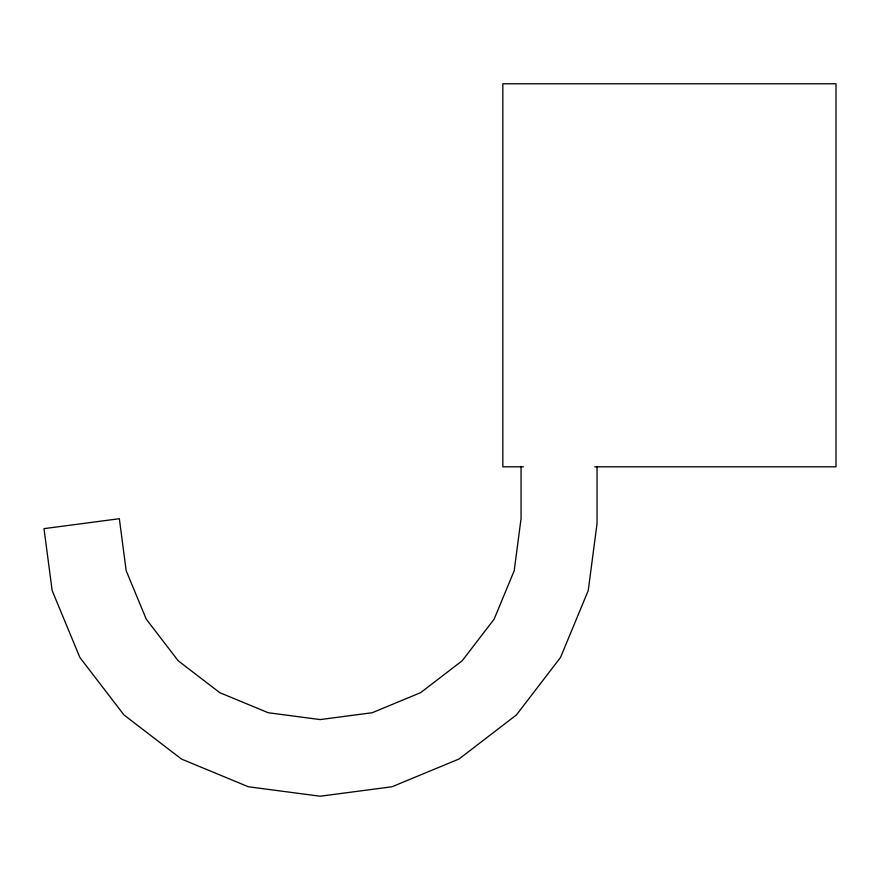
<?xml version="1.0" encoding="UTF-8"?>
<svg xmlns="http://www.w3.org/2000/svg" width="880" height="880" viewBox="0 0 880 880"><rect width="100%" height="100%" fill="white"/><g stroke="black" fill="none" stroke-linecap="round" stroke-linejoin="round"><path stroke-width="1.32" d="M523.402 466.818L502.832 466.818L502.832 83.776L836 83.776L836 466.818L594.693 466.818M597.036 466.367L597.036 523.699L588.236 590.546L560.516 657.47L516.417 714.945L458.942 759.044L392.018 786.764L320.188 796.224L248.369 786.764L181.445 759.044L123.97 714.945L79.871 657.47L52.151 590.546L44 528.638L119.339 518.716L126.181 570.702L146.245 619.146L178.167 660.748L219.769 692.67L268.202 712.734L320.188 719.576L372.174 712.734L420.618 692.67L462.22 660.748L494.142 619.146L514.206 570.702L521.048 518.716L521.048 466.301"/></g></svg>
